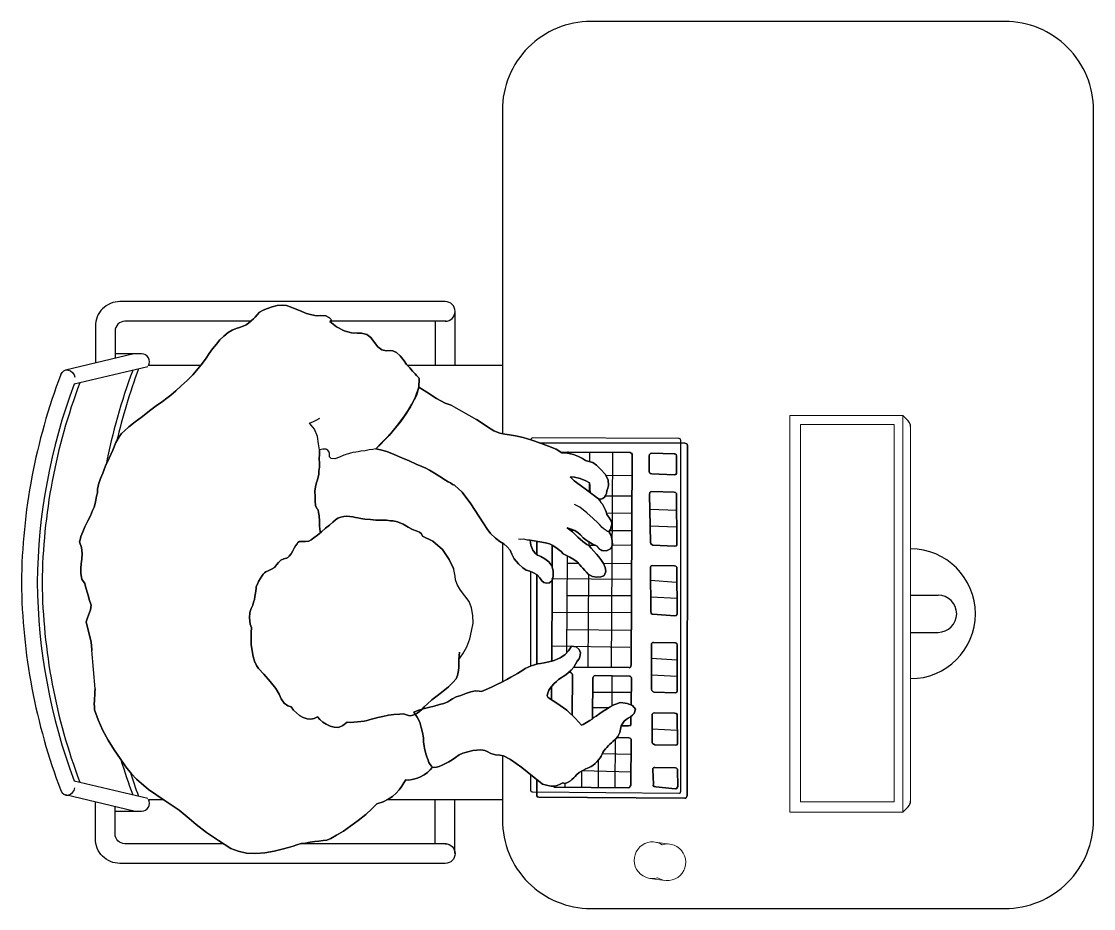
# Model space of a CAD drawing. Header units: centimetres. Extents: x -88 to 42, y 0 to 107.
import ezdxf

# ---------------------------------------------------------------- set-up
doc = ezdxf.new("R2010")
doc.units = ezdxf.units.CM
doc.header["$MEASUREMENT"] = 0
doc.layers.add('Mobiliario', color=254, linetype='Continuous', lineweight=15)

# ---------------------------------------------------------------- blocks, each defined once
blk = doc.blocks.new('monitor')
for p, q in [((-2.25, 14.64), (-2.25, 17.98)), ((2.25, 14.64), (2.25, 17.98)), ((-24.02, 13.7), (-23.38, 14.35)), ((24.02, 13.7), (23.38, 14.35))]:
    blk.add_line(p, q)
for centre, radius, start, end in [((0, 14.64), 7.86, 360, 180), ((0, 17.98), 2.25, 0, 180), ((-22.67, 13.64), 1, 90, 135), ((22.67, 13.64), 1, 45, 90)]:
    blk.add_arc(centre, radius, start, end)
at = {"layer": 'Mobiliario'}
for p, q in [((22.67, 14.64), (-22.67, 14.64)), ((24.02, 13.7), (-24.02, 13.7)), ((-24.02, 13.7), (-24.02, 0)), ((24.02, 13.7), (24.02, 0)), ((22.79, 12.66), (-22.92, 12.66)), ((-22.92, 12.66), (-22.92, 1.32)), ((22.79, 12.66), (22.79, 1.32)), ((22.79, 1.32), (-22.92, 1.32)), ((24.02, 0), (-24.02, 0))]:
    blk.add_line(p, q, dxfattribs=at)
blk = doc.blocks.new('mouse')
at = {"layer": 'Mobiliario'}
for p, q in [((-0.0222, 0.0222), (-0.0222, 0.0405)), ((0.0222, 0.0405), (0.0222, 0.0222))]:
    blk.add_line(p, q, dxfattribs=at)
for centre, start, end in [((0, 0.0405), 335.5382, 204.4618), ((0, 0.0222), 155.5382, 24.4618)]:
    blk.add_arc(centre, 0.0222, start, end, dxfattribs=at)

msp = doc.modelspace()

# ---------------------------------------------------------------- linework, layer by layer
for points in [[(-29.46, 18.04), (-29.46, 10.25, 0.414214), (-18.72, -0.49), (31.42, -0.49, 0.414214), (42.16, 10.25), (42.16, 96.2, 0.414214), (31.42, 106.95), (-18.72, 106.95, 0.414214), (-29.46, 96.2), (-29.46, 57.02)], [(-36.39, 70.63, 1), (-36.39, 73.02), (-75.79, 73.02, 0.414214), (-78.77, 70.03), (-78.77, 65.59)], [(-59.94, 70.63), (-75.19, 70.63, 0.414214), (-76.38, 69.43), (-76.38, 66.15)], [(-66.02, 65.26), (-72.33, 65.26, 0.57735), (-73.16, 66.69), (-76.38, 66.69)], [(-72.43, 65.12), (-81.35, 63.01, 0.086467), (-85.82, 38.99, 0.086467), (-81.35, 14.97), (-72.43, 12.86)], [(-82.95, 64.19, 0.088408), (-87.73, 38.99, 0.088408), (-82.95, 13.8)], [(-74.25, 64.69, 0.039796), (-77.47, 53.24)], [(-73.55, 64.86, 0.030697), (-76.19, 56.09)], [(-80.65, 63.18, 0.087868), (-85.22, 38.99, 0.087868), (-80.65, 14.81)], [(-75.67, 17.51, 0.014862), (-74.25, 13.29)], [(-74.57, 16.07, 0.010422), (-73.55, 13.13)], [(-36.39, 7.36, -1), (-36.39, 4.97), (-75.79, 4.97, -0.414214), (-78.77, 7.95), (-78.77, 12.4)], [(-76.38, 11.3), (-73.16, 11.3, 0.57735), (-72.33, 12.73), (-70.59, 12.73)], [(-63.25, 7.36), (-75.19, 7.36, -0.414214), (-76.38, 8.55), (-76.38, 11.83)]]:
    msp.add_lwpolyline(points, format="xyb")
for points in [[(-44.81, 55.18), (-44.09, 55.91), (-43.18, 56.81), (-42.27, 57.87), (-41.39, 59.07), (-40.6, 60.27), (-39.98, 61.48), (-39.57, 62.65), (-39.52, 63.68), (-39.6, 63.77), (-39.72, 63.9), (-39.88, 64.08), (-40.04, 64.26), (-40.33, 64.58), (-40.69, 64.98), (-41.06, 65.39), (-41.37, 65.84), (-41.86, 66.46), (-42.3, 66.87), (-42.72, 67.06), (-43.06, 67.08), (-43.54, 67.07), (-44.05, 67.18), (-44.54, 67.55), (-44.94, 68.08), (-45.38, 68.66), (-45.87, 69.03), (-46.51, 69.19), (-47.07, 69.18), (-47.75, 69.22), (-48.64, 69.48), (-49.55, 69.96), (-50.38, 70.6), (-50.15, 70.8), (-50.39, 71.07), (-50.85, 71.31), (-51.45, 71.34), (-51.8, 71.28), (-52.18, 71.34), (-52.69, 71.45), (-53.19, 71.57), (-53.74, 71.81), (-54.24, 72.01), (-54.75, 72.21), (-55.16, 72.4), (-55.63, 72.55), (-56.14, 72.58), (-56.74, 72.53), (-57.35, 72.39), (-57.92, 72.2), (-58.44, 71.97), (-58.88, 71.74), (-59.16, 71.41), (-59.39, 71.12), (-59.61, 70.92), (-59.88, 70.68), (-60.2, 70.4), (-60.51, 70.2), (-60.86, 70.05), (-61.3, 69.9), (-61.73, 69.75), (-62.21, 69.56), (-62.7, 69.29), (-63.2, 68.84), (-63.69, 68.4), (-64.1, 67.86), (-64.56, 67.29), (-64.98, 66.75), (-65.35, 66.17), (-65.77, 65.55), (-66.32, 64.9), (-66.96, 64.16), (-67.64, 63.47), (-68.36, 62.82), (-69.03, 62.21), (-69.62, 61.69), (-70.11, 61.33), (-70.65, 60.93), (-71.4, 60.41), (-72.21, 59.77), (-73.06, 59.09), (-73.95, 58.45), (-74.71, 57.85), (-75.25, 57.36), (-75.61, 57.04), (-75.89, 56.62), (-76.27, 55.96), (-76.66, 55.04), (-77.1, 54.07), (-77.53, 53.11), (-77.88, 52.23), (-78.13, 51.6), (-78.28, 51.22), (-78.33, 51.01), (-78.43, 50.67), (-78.5, 50.29), (-78.52, 49.86), (-78.63, 49.44), (-78.7, 48.97), (-78.8, 48.55), (-78.91, 48.13), (-78.91, 48.13), (-79.11, 47.71), (-79.35, 47.08), (-79.69, 46.46), (-80.03, 45.75), (-80.27, 45.12), (-80.52, 44.57), (-80.62, 44.15), (-80.68, 43.94), (-80.68, 43.94), (-80.46, 43.24), (-80.37, 42.51), (-80.41, 41.82), (-80.48, 41.27), (-80.48, 41.27), (-80.55, 40.72), (-80.54, 40.07), (-80.41, 39.38), (-80.05, 38.89), (-80.05, 38.89), (-79.91, 38.37), (-79.69, 37.59), (-79.47, 36.8), (-79.33, 36.37), (-79.33, 36.37), (-79.29, 36.24), (-79.3, 35.98), (-79.36, 35.68), (-79.47, 35.35), (-79.61, 35.05), (-79.71, 34.72), (-79.81, 34.46), (-79.87, 34.25), (-79.87, 34.25), (-79.77, 33.69), (-79.52, 32.78), (-79.27, 31.78), (-79.19, 30.88), (-79.19, 30.88), (-79.2, 30.71), (-79.19, 30.88), (-79.19, 30.88), (-79.27, 31.78), (-79.52, 32.78), (-79.77, 33.69), (-79.87, 34.25), (-79.87, 34.25), (-79.81, 34.46), (-79.71, 34.72), (-79.61, 35.05), (-79.47, 35.35), (-79.36, 35.68), (-79.3, 35.98), (-79.29, 36.24), (-79.33, 36.37), (-79.33, 36.37), (-79.47, 36.8), (-79.69, 37.59), (-79.91, 38.37), (-80.05, 38.89), (-80.05, 38.89), (-80.41, 39.38), (-80.54, 40.07), (-80.55, 40.72), (-80.48, 41.27), (-80.48, 41.27), (-80.41, 41.82), (-80.37, 42.51), (-80.46, 43.24), (-80.68, 43.94), (-80.68, 43.94), (-80.62, 44.15), (-80.52, 44.57), (-80.27, 45.12), (-80.03, 45.75), (-79.69, 46.46), (-79.35, 47.08), (-79.11, 47.71), (-78.91, 48.13), (-78.91, 48.13), (-78.8, 48.55), (-78.7, 48.97), (-78.63, 49.44), (-78.52, 49.86), (-78.5, 50.29), (-78.43, 50.67), (-78.33, 51.01), (-78.28, 51.22), (-78.28, 51.22), (-78.13, 51.6), (-77.88, 52.23), (-77.53, 53.11), (-77.1, 54.07), (-76.66, 55.04), (-76.27, 55.96), (-75.89, 56.62), (-75.61, 57.04), (-75.61, 57.04), (-75.25, 57.36), (-74.71, 57.85), (-73.95, 58.45), (-73.06, 59.09), (-72.21, 59.77), (-71.4, 60.41), (-70.65, 60.93), (-70.11, 61.33), (-70.11, 61.33), (-69.62, 61.69), (-69.03, 62.21), (-68.36, 62.82), (-67.64, 63.47), (-66.96, 64.16), (-66.32, 64.9), (-65.77, 65.55), (-65.35, 66.17), (-65.35, 66.17), (-64.98, 66.75), (-64.56, 67.29), (-64.1, 67.86), (-63.69, 68.4), (-63.2, 68.84), (-62.7, 69.29), (-62.21, 69.56), (-61.73, 69.75), (-61.73, 69.75), (-61.3, 69.9), (-60.86, 70.05), (-60.51, 70.2), (-60.2, 70.4), (-59.88, 70.68), (-59.61, 70.92), (-59.39, 71.12), (-59.16, 71.41), (-59.16, 71.41), (-58.88, 71.74), (-58.44, 71.97), (-57.92, 72.2), (-57.35, 72.39), (-56.74, 72.53), (-56.14, 72.58), (-55.63, 72.55), (-55.16, 72.4), (-55.16, 72.4), (-54.75, 72.21), (-54.24, 72.01), (-53.74, 71.81), (-53.19, 71.57), (-52.69, 71.45), (-52.18, 71.34), (-51.8, 71.28), (-51.45, 71.34), (-51.45, 71.34), (-50.85, 71.31), (-50.39, 71.07), (-50.15, 70.8), (-50.38, 70.6), (-50.38, 70.6), (-49.55, 69.96), (-48.64, 69.48), (-47.75, 69.22), (-47.07, 69.18), (-47.07, 69.18), (-46.51, 69.19), (-45.87, 69.03), (-45.38, 68.66), (-44.94, 68.08), (-44.94, 68.08), (-44.54, 67.55), (-44.05, 67.18), (-43.54, 67.07), (-43.06, 67.08), (-43.06, 67.08), (-42.72, 67.06), (-42.3, 66.87), (-41.86, 66.46), (-41.37, 65.84), (-41.37, 65.84), (-41.06, 65.39), (-40.69, 64.98), (-40.33, 64.58), (-40.04, 64.26), (-40.04, 64.26), (-39.88, 64.08), (-39.72, 63.9), (-39.6, 63.77), (-39.52, 63.68), (-39.52, 63.68), (-39.57, 62.65), (-39.98, 61.48), (-40.6, 60.27), (-41.39, 59.07), (-42.27, 57.87), (-43.18, 56.81), (-44.09, 55.91), (-44.81, 55.18), (-44.81, 55.18), (-45.16, 55.11), (-45.59, 55.05), (-46.07, 54.95), (-46.59, 54.89), (-46.59, 54.89), (-46.93, 54.82), (-47.23, 54.79), (-47.58, 54.73), (-47.84, 54.65), (-48.1, 54.58), (-48.32, 54.55), (-48.49, 54.47), (-48.67, 54.4), (-48.67, 54.4), (-49.2, 54.17), (-49.76, 53.99), (-50.19, 54.01), (-50.39, 54.23), (-50.39, 54.23), (-50.41, 54.62), (-50.49, 54.88), (-50.65, 55.06), (-50.81, 55.16), (-50.81, 55.16), (-50.99, 55.16), (-51.2, 55.13), (-51.42, 55.1), (-51.63, 55.07), (-51.62, 54.51), (-51.65, 54), (-51.63, 53.44), (-51.62, 52.97), (-51.68, 52.5), (-51.71, 52.08), (-51.77, 51.78), (-51.87, 51.44), (-51.97, 51.1), (-52.09, 50.6), (-52.16, 50.04), (-52.15, 49.4), (-52.14, 48.84), (-52.08, 48.32), (-51.93, 47.97), (-51.76, 47.79), (-51.74, 47.49), (-51.67, 47.06), (-51.62, 46.46), (-51.61, 45.81), (-51.52, 45.17), (-51.51, 45.02), (-51.52, 45.17), (-51.61, 45.81), (-51.62, 46.46), (-51.67, 47.06), (-51.74, 47.49), (-51.76, 47.79), (-51.76, 47.79), (-51.93, 47.97), (-52.08, 48.32), (-52.14, 48.84), (-52.15, 49.4), (-52.16, 50.04), (-52.09, 50.6), (-51.97, 51.1), (-51.87, 51.44), (-51.87, 51.44), (-51.77, 51.78), (-51.71, 52.08), (-51.68, 52.5), (-51.62, 52.97), (-51.63, 53.44), (-51.65, 54), (-51.62, 54.51), (-51.63, 55.07), (-51.63, 55.07)], [(-35.2, 71.82), (-35.2, 65.26)], [(-36.27, 70.63), (-50.35, 70.63)], [(-37.59, 70.63), (-37.59, 65.26)], [(-74.11, 66.69), (-82.39, 64.73)], [(-29.46, 65.26), (-40.93, 65.26)], [(-35.66, 60.47), (-35.66, 60.47), (-32.59, 58.73)], [(-38.73, 52.84), (-38.73, 52.84), (-39.23, 53.04), (-39.9, 53.33), (-40.74, 53.72), (-41.66, 54.11), (-42.58, 54.5), (-43.46, 54.85), (-44.22, 55.06), (-44.81, 55.18), (-45.16, 55.11), (-45.59, 55.05), (-46.07, 54.95), (-46.59, 54.89), (-46.93, 54.82), (-47.23, 54.79), (-47.58, 54.73), (-47.84, 54.65), (-48.1, 54.58), (-48.32, 54.55), (-48.49, 54.47), (-48.67, 54.4), (-49.2, 54.17), (-49.76, 53.99), (-50.19, 54.01), (-50.39, 54.23), (-50.41, 54.62), (-50.49, 54.88), (-50.65, 55.06), (-50.81, 55.16), (-50.99, 55.16), (-51.2, 55.13), (-51.42, 55.1), (-51.63, 55.07), (-51.72, 55.8), (-51.85, 56.67), (-52.23, 57.55), (-52.83, 58.31), (-52.35, 58.49), (-51.95, 58.69), (-51.56, 58.88)], [(-26.07, 15.76), (-26.07, 13.86), (-26.07, 13.86), (-26.03, 13.73), (-25.99, 13.68), (-25.86, 13.63), (-25.78, 13.63), (-8.09, 13.5), (-8, 13.49), (-7.87, 13.53), (-7.87, 13.61), (-7.82, 13.74), (-7.82, 56.2), (-7.86, 56.33), (-7.9, 56.38), (-8.03, 56.43), (-8.11, 56.43), (-25.76, 56.52), (-25.89, 56.48), (-25.98, 56.4), (-26.03, 56.36), (-26.06, 56.27)], [(-21.52, 54.88), (-21.52, 54.65)], [(-18.92, 54.7), (-18.92, 53.65)], [(-16.13, 54.76), (-16.28, 28.67)], [(-11.67, 52.42), (-11.67, 52.42)], [(-29.77, 43.96), (-29.77, 43.96), (-30.31, 44.38), (-30.88, 44.92), (-31.36, 45.55), (-31.71, 46.12), (-31.71, 46.12), (-32.31, 47.05), (-33.3, 48.52), (-34.34, 49.95), (-35.24, 50.77), (-35.24, 50.77), (-35.49, 50.87), (-35.74, 51.05), (-36.03, 51.2), (-36.36, 51.38)], [(-18.94, 51.08), (-18.95, 49.97)], [(-17.8, 49.11), (-17.8, 49.11), (-17.54, 49.1), (-17.28, 49.17), (-17.1, 49.33), (-16.96, 49.54), (-16.86, 49.79), (-16.81, 50.08), (-16.7, 50.42), (-16.6, 50.76)], [(-13.75, 51.93), (-16.91, 51.95)], [(-13.8, 49.45), (-17.01, 49.46)], [(-79.2, 30.71), (-79.19, 30.88), (-79.27, 31.78), (-79.52, 32.78), (-79.77, 33.69), (-79.87, 34.25), (-79.81, 34.46), (-79.71, 34.72), (-79.61, 35.05), (-79.47, 35.35), (-79.36, 35.68), (-79.3, 35.98), (-79.29, 36.24), (-79.33, 36.37), (-79.47, 36.8), (-79.69, 37.59), (-79.91, 38.37), (-80.05, 38.89), (-80.41, 39.38), (-80.54, 40.07), (-80.55, 40.72), (-80.48, 41.27), (-80.41, 41.82), (-80.37, 42.51), (-80.46, 43.24), (-80.68, 43.94), (-80.62, 44.15), (-80.52, 44.57), (-80.27, 45.12), (-80.03, 45.75), (-79.69, 46.46), (-79.35, 47.08), (-79.11, 47.71), (-78.91, 48.13)], [(-18.06, 43.42), (-18.06, 43.42), (-17.78, 43.11), (-17.4, 42.87), (-16.89, 42.85), (-16.37, 43.08), (-16.37, 43.08), (-16.13, 43.53), (-16.14, 44.09), (-16.28, 44.7), (-16.55, 45.19), (-16.55, 45.19), (-16.64, 45.19), (-16.72, 45.19), (-16.85, 45.24), (-16.89, 45.29), (-17.14, 45.47), (-17.38, 45.66), (-17.67, 45.97), (-17.91, 46.24), (-17.91, 46.24), (-18.44, 46.74), (-19.22, 47.43), (-20.08, 48.12), (-20.71, 48.45)], [(-16.55, 45.19), (-16.55, 45.19), (-16.37, 45.43), (-16.26, 45.77), (-16.21, 46.07), (-16.23, 46.37), (-16.23, 46.37), (-16.35, 46.59), (-16.55, 46.9), (-16.79, 47.25), (-16.9, 47.56), (-16.9, 47.56), (-16.97, 47.74), (-17.05, 47.91), (-17.13, 48.09), (-17.2, 48.26)], [(-34.64, 30.55), (-34.71, 30.17), (-34.74, 29.66), (-34.74, 29.66), (-34.72, 29.19), (-34.74, 28.76), (-34.76, 28.33), (-34.88, 27.74), (-35.07, 27.32), (-35.48, 26.87), (-35.98, 26.34), (-36.65, 25.82), (-37.37, 25.26), (-38, 24.78), (-38.54, 24.29), (-38.94, 23.93), (-39.22, 23.6), (-39.49, 23.36), (-39.8, 23.16), (-40.06, 23), (-40.32, 22.93), (-40.58, 22.86), (-40.84, 22.87), (-41.09, 22.97), (-41.43, 23.07), (-41.9, 23.06), (-42.59, 23.01), (-43.24, 22.91), (-43.93, 22.78), (-44.54, 22.64), (-45.01, 22.54), (-45.32, 22.43), (-45.58, 22.35), (-45.84, 22.28), (-46.19, 22.21), (-46.62, 22.15), (-47.01, 22.13), (-47.44, 22.07), (-47.83, 22.05), (-48.25, 22.07), (-48.79, 21.67), (-49.31, 21.44), (-49.83, 21.47), (-50.34, 21.58), (-50.79, 21.82), (-51.21, 22.1), (-51.58, 22.42), (-51.86, 22.73), (-52.26, 22.54), (-52.65, 22.43), (-53.11, 22.5), (-53.58, 22.65), (-54.04, 22.89), (-54.4, 23.21), (-54.77, 23.53), (-55.05, 23.93), (-55.47, 24.04), (-55.88, 24.4), (-56.24, 24.89), (-56.51, 25.47), (-56.9, 26.17), (-57.59, 27.02), (-58.35, 27.88), (-59, 28.6), (-59.24, 28.95), (-59.47, 29.48), (-59.65, 30.05), (-59.79, 30.74), (-59.88, 31.47), (-59.88, 32.2), (-59.88, 32.93), (-59.85, 33.53), (-60, 33.96), (-60.09, 34.7), (-60.05, 35.38), (-59.9, 35.84), (-59.81, 36.01), (-59.71, 36.26), (-59.6, 36.6), (-59.5, 36.94), (-59.44, 37.32), (-59.37, 37.7), (-59.31, 38), (-59.3, 38.25), (-59.29, 38.51), (-59.14, 38.8), (-59, 39.1), (-58.81, 39.43), (-58.62, 39.76), (-58.44, 40.01), (-58.26, 40.17), (-58.12, 40.29), (-57.77, 40.44), (-57.42, 40.6), (-57.06, 40.83), (-56.83, 41.12), (-56.6, 41.41), (-56.29, 41.69), (-55.94, 41.85), (-55.63, 41.96), (-55.46, 42.03), (-55.28, 42.2), (-55.05, 42.48), (-54.86, 42.82), (-54.67, 43.15), (-54.52, 43.44), (-54.34, 43.69), (-54.25, 43.86), (-54.02, 43.97), (-53.68, 43.95), (-53.3, 43.98), (-52.91, 44), (-52.64, 44.16), (-52.29, 44.39), (-51.84, 44.71), (-51.39, 45.12), (-50.9, 45.56), (-50.41, 45.92), (-50, 46.29), (-49.69, 46.57), (-49.38, 46.77), (-49.03, 46.92), (-48.68, 46.99), (-48.29, 47.01), (-47.95, 46.99), (-47.57, 46.93), (-47.27, 46.87), (-46.97, 46.81), (-46.59, 46.75), (-46.12, 46.68), (-45.44, 46.64), (-44.8, 46.56), (-44.12, 46.53), (-43.48, 46.54), (-43.01, 46.47), (-42.67, 46.45), (-42.16, 46.34), (-41.49, 46.05), (-40.86, 45.71), (-40.36, 45.43), (-39.9, 45.27), (-39.48, 45.08), (-39.24, 44.9), (-39.12, 44.59), (-37.87, 44.01), (-36.72, 43.01), (-35.89, 41.8), (-35.39, 40.71), (-35.39, 40.71), (-35.89, 41.8), (-36.72, 43.01), (-37.87, 44.01), (-39.12, 44.59), (-39.12, 44.59), (-39.12, 44.59), (-39.24, 44.9), (-39.48, 45.08), (-39.9, 45.27), (-40.36, 45.43), (-40.86, 45.71), (-41.49, 46.05), (-42.16, 46.34), (-42.67, 46.45), (-43.01, 46.47), (-43.48, 46.54), (-44.12, 46.53), (-44.8, 46.56), (-45.44, 46.64), (-46.12, 46.68), (-46.59, 46.75), (-46.97, 46.81), (-47.27, 46.87), (-47.57, 46.93), (-47.95, 46.99), (-48.29, 47.01), (-48.68, 46.99), (-49.03, 46.92), (-49.38, 46.77), (-49.69, 46.57), (-50, 46.29), (-50.41, 45.92), (-50.9, 45.56), (-51.39, 45.12), (-51.84, 44.71), (-52.29, 44.39), (-52.64, 44.16), (-52.91, 44), (-53.3, 43.98), (-53.68, 43.95), (-54.02, 43.97), (-54.25, 43.86), (-54.34, 43.69), (-54.52, 43.44), (-54.67, 43.15), (-54.86, 42.82), (-55.05, 42.48), (-55.28, 42.2), (-55.46, 42.03), (-55.63, 41.96), (-55.94, 41.85), (-56.29, 41.69), (-56.6, 41.41), (-56.83, 41.12), (-57.06, 40.83), (-57.42, 40.6), (-57.77, 40.44), (-58.12, 40.29), (-58.26, 40.17), (-58.44, 40.01), (-58.62, 39.76), (-58.81, 39.43), (-59, 39.1), (-59.14, 38.8), (-59.29, 38.51), (-59.3, 38.25), (-59.31, 38), (-59.37, 37.7), (-59.44, 37.32), (-59.5, 36.94), (-59.6, 36.6), (-59.71, 36.26), (-59.81, 36.01), (-59.9, 35.84), (-60.05, 35.38), (-60.09, 34.7), (-60, 33.96), (-59.85, 33.53), (-59.88, 32.93), (-59.88, 32.2), (-59.88, 31.47), (-59.79, 30.74), (-59.65, 30.05), (-59.47, 29.48), (-59.24, 28.95), (-59, 28.6), (-58.35, 27.88), (-57.59, 27.02), (-56.9, 26.17), (-56.51, 25.47), (-56.24, 24.89), (-55.88, 24.4), (-55.47, 24.04), (-55.05, 23.93), (-54.77, 23.53), (-54.4, 23.21), (-54.04, 22.89), (-53.58, 22.65), (-53.11, 22.5), (-52.65, 22.43), (-52.26, 22.54), (-51.86, 22.73), (-51.58, 22.42), (-51.21, 22.1), (-50.79, 21.82), (-50.34, 21.58), (-49.83, 21.47), (-49.31, 21.44), (-48.79, 21.67), (-48.25, 22.07), (-47.83, 22.05), (-47.44, 22.07), (-47.01, 22.13), (-46.62, 22.15), (-46.19, 22.21), (-45.84, 22.28), (-45.58, 22.35), (-45.32, 22.43), (-45.01, 22.54), (-44.54, 22.64), (-43.93, 22.78), (-43.24, 22.91), (-42.59, 23.01), (-41.9, 23.06), (-41.43, 23.07), (-41.09, 22.97), (-40.84, 22.87), (-40.58, 22.86), (-40.32, 22.93), (-40.06, 23), (-39.8, 23.16), (-39.49, 23.36), (-39.22, 23.6), (-38.94, 23.93), (-38.54, 24.29), (-38, 24.78), (-37.37, 25.26), (-36.65, 25.82), (-35.98, 26.34), (-35.48, 26.87), (-35.07, 27.32), (-34.88, 27.74), (-34.76, 28.33), (-34.74, 28.76), (-34.72, 29.19), (-34.74, 29.66), (-34.71, 30.17), (-34.64, 30.55), (-34.71, 30.17), (-34.64, 30.55), (-34.71, 30.17), (-34.74, 29.66), (-34.74, 29.66), (-34.23, 30.36), (-33.75, 31.19), (-33.4, 32.16), (-33.18, 33.09), (-33, 34.07), (-33.04, 35.01), (-33.2, 35.92), (-33.5, 36.71), (-33.5, 36.71), (-33.5, 36.71), (-34.02, 37.38), (-34.54, 38.05), (-34.94, 38.75), (-35.12, 39.32), (-35.18, 39.75), (-35.24, 40.18), (-35.35, 40.58), (-35.39, 40.71)], [(-46.97, 46.81), (-46.97, 46.81)], [(-13.78, 47.35), (-16.83, 47.38)], [(-8.32, 47.7), (-11.61, 47.84)], [(-49.69, 46.57), (-49.69, 46.57)], [(-42.67, 46.45), (-42.67, 46.45)], [(-17.91, 46.24), (-17.91, 46.24)], [(-8.38, 45.69), (-11.59, 45.82)], [(-40.36, 45.43), (-40.36, 45.43)], [(-26.08, 44.11), (-26.08, 44.11), (-26.42, 44.13), (-26.84, 44.24), (-27.23, 44.21), (-27.49, 44.23)], [(-20.71, 45.28), (-21.17, 45.28)], [(-13.76, 45.25), (-16.5, 45.26)], [(-54.25, 43.86), (-54.25, 43.86)], [(-52.91, 44), (-52.91, 44)], [(-29.46, 43.79), (-29.46, 26.97)], [(-26.07, 44.11), (-26.07, 44.03)], [(-18.16, 43.47), (-19, 43.46)], [(-18.99, 43.92), (-18.99, 43.45)], [(-13.9, 43.5), (-16.15, 43.48)], [(-11.53, 43.85), (-11.53, 43.85)], [(-55.63, 41.96), (-55.63, 41.96)], [(-21.61, 42.21), (-21.7, 30.43)], [(-19.91, 40.95), (-19.91, 40.95), (-19.7, 40.73), (-19.46, 40.46), (-19.26, 40.23), (-19.06, 40.01), (-19.06, 40.01), (-18.56, 39.72), (-18.01, 39.65), (-17.53, 39.67), (-17.18, 39.82), (-17.18, 39.82), (-17, 40.07), (-16.94, 40.36), (-17, 40.8), (-17.19, 41.28), (-17.19, 41.28), (-17.35, 41.54), (-17.55, 41.77), (-17.79, 42.12), (-18.07, 42.44)], [(-58.12, 40.29), (-58.12, 40.29)], [(-56.83, 41.12), (-56.83, 41.12)], [(-26.07, 40.34), (-26.07, 28.86)], [(-20.21, 41.29), (-21.6, 41.3)], [(-13.85, 41.27), (-17.19, 41.28)], [(-35.12, 39.32), (-35.12, 39.32)], [(-13.82, 39.34), (-23.5, 39.43)], [(-19.02, 39.98), (-19.1, 28.82)], [(-8.4, 39.01), (-11.52, 39.22)], [(-59.3, 38.25), (-59.3, 38.25)], [(-34.88, 27.74), (-34.88, 27.74), (-34.76, 28.33), (-34.74, 28.76), (-34.72, 29.19), (-34.74, 29.66), (-34.74, 29.66), (-34.71, 30.17), (-34.74, 29.66), (-34.23, 30.36), (-33.75, 31.19), (-33.4, 32.16), (-33.18, 33.09), (-33, 34.07), (-33.04, 35.01), (-33.2, 35.92), (-33.5, 36.71)], [(-13.76, 37.37), (-21.6, 37.4)], [(-8.29, 37.07), (-11.49, 37.2)], [(-59.9, 35.84), (-59.9, 35.84)], [(-13.87, 35.32), (-23.5, 35.36)], [(-11.46, 35.44), (-11.46, 35.44)], [(-59.85, 33.53), (-59.85, 33.53)], [(-13.89, 33.17), (-21.69, 33.25)], [(-25.16, 29.15), (-25.16, 29.15), (-24.86, 29.18), (-24.39, 29.28), (-23.82, 29.38), (-23.17, 29.56), (-22.47, 29.86), (-21.89, 30.22), (-21.44, 30.71), (-21.07, 31.29), (-21.07, 31.29), (-20.51, 31.21), (-20.14, 30.89), (-20, 30.46), (-20.06, 29.99), (-20.06, 29.99), (-20.16, 29.74), (-20.39, 29.45), (-20.58, 29.12), (-20.82, 28.74), (-21.13, 28.38), (-21.45, 28.09), (-21.77, 27.81), (-22.08, 27.61), (-22.08, 27.61), (-22.34, 27.46), (-22.65, 27.26), (-22.92, 27.01), (-23.24, 26.73)], [(-14, 31.12), (-23.51, 31.29)], [(-31.3, 18.51), (-31.6, 18.65), (-32.06, 18.72), (-32.54, 18.7), (-33.05, 18.64), (-33.66, 18.5), (-34.23, 18.32), (-34.71, 18.13), (-35.15, 17.81), (-35.55, 17.53), (-35.95, 17.26), (-36.35, 17.06), (-36.75, 16.87), (-37.1, 16.72), (-37.44, 16.65), (-37.7, 16.58), (-37.92, 16.63), (-37.92, 16.63), (-37.92, 16.63), (-38.19, 16.3), (-38.55, 15.98), (-38.95, 15.7), (-39.44, 15.43), (-39.92, 15.24), (-40.4, 15.14), (-40.83, 15.07), (-41.17, 15.09), (-41.4, 14.72), (-41.64, 14.34), (-41.96, 13.89), (-42.33, 13.48), (-42.78, 13.08), (-43.31, 12.76), (-43.92, 12.45), (-44.67, 12.19), (-45.26, 11.58), (-46.02, 10.89), (-46.92, 10.17), (-47.81, 9.53), (-48.7, 8.89), (-49.54, 8.38), (-50.25, 7.99), (-50.73, 7.8), (-51.16, 7.74), (-51.68, 7.68), (-52.19, 7.62), (-52.76, 7.53), (-53.32, 7.43), (-53.84, 7.37), (-54.36, 7.23), (-54.79, 7.08), (-55.36, 6.89), (-56.14, 6.68), (-57.1, 6.47), (-58.22, 6.27), (-59.34, 6.16), (-60.45, 6.22), (-61.47, 6.45), (-62.35, 6.79), (-63.84, 7.73), (-65.29, 8.71), (-66.57, 9.68), (-67.39, 10.41), (-68.62, 11.41), (-70.44, 12.63), (-72.34, 13.93), (-73.77, 15.16), (-74.38, 15.84), (-75.06, 16.69), (-75.78, 17.67), (-76.5, 18.73), (-77.21, 19.89), (-77.87, 21.08), (-78.45, 22.35), (-78.89, 23.57), (-78.88, 23.92), (-78.9, 24.3), (-78.88, 24.65), (-78.86, 24.99), (-78.84, 25.33), (-78.82, 25.76), (-78.8, 26.1), (-79.2, 30.79)], [(-59, 28.6), (-59, 28.6)], [(-8.3, 29.58), (-11.42, 29.79)], [(-16.2, 27.68), (-16.21, 24.02)], [(-8.32, 27.61), (-11.4, 27.77)], [(-78.8, 26.1), (-78.8, 26.1), (-78.82, 25.76), (-78.84, 25.33), (-78.86, 24.99), (-78.88, 24.65), (-78.9, 24.3), (-78.88, 23.92), (-78.89, 23.57), (-78.89, 23.57), (-78.45, 22.35), (-77.87, 21.08), (-77.21, 19.89), (-76.5, 18.73), (-75.78, 17.67), (-75.06, 16.69), (-74.38, 15.84), (-73.77, 15.16), (-73.77, 15.16), (-72.34, 13.93), (-70.44, 12.63), (-68.62, 11.41), (-67.39, 10.41), (-67.39, 10.41), (-66.57, 9.68), (-65.29, 8.71), (-63.84, 7.73), (-62.35, 6.79), (-62.35, 6.79), (-61.47, 6.45), (-60.45, 6.22), (-59.34, 6.16), (-58.22, 6.27), (-57.1, 6.47), (-56.14, 6.68), (-55.36, 6.89), (-54.79, 7.08), (-54.79, 7.08), (-54.36, 7.23), (-53.84, 7.37), (-53.32, 7.43), (-52.76, 7.53), (-52.19, 7.62), (-51.68, 7.68), (-51.16, 7.74), (-50.73, 7.8), (-50.73, 7.8), (-50.25, 7.99), (-49.54, 8.38), (-48.7, 8.89), (-47.81, 9.53), (-46.92, 10.17), (-46.02, 10.89), (-45.26, 11.58), (-44.67, 12.19), (-44.67, 12.19), (-43.92, 12.45), (-43.31, 12.76), (-42.78, 13.08), (-42.33, 13.48), (-41.96, 13.89), (-41.64, 14.34), (-41.4, 14.72), (-41.17, 15.09), (-41.17, 15.09), (-40.83, 15.07), (-40.4, 15.14), (-39.92, 15.24), (-39.44, 15.43), (-38.95, 15.7), (-38.55, 15.98), (-38.19, 16.3), (-37.92, 16.63), (-37.92, 16.63), (-38.04, 16.77), (-38.2, 16.95), (-38.36, 17.21), (-38.43, 17.47), (-38.43, 17.47), (-38.36, 17.21), (-38.2, 16.95), (-38.04, 16.77), (-37.92, 16.63)], [(-11.4, 26.06), (-11.4, 26.06)], [(-56.51, 25.47), (-56.51, 25.47)], [(-13.82, 25.67), (-18.45, 25.66)], [(-55.05, 23.93), (-55.05, 23.93)], [(-38.94, 23.93), (-38.94, 23.93)], [(-24.9, 14.82), (-24.9, 14.82), (-24.61, 14.59), (-24.28, 14.49), (-23.94, 14.39), (-23.56, 14.32), (-23.17, 14.34), (-22.82, 14.41), (-22.47, 14.56), (-22.12, 14.72), (-22.12, 14.72), (-21.91, 14.66), (-21.65, 14.73), (-21.47, 14.81), (-21.21, 14.97), (-21.03, 15.13), (-20.8, 15.33), (-20.62, 15.49), (-20.48, 15.7), (-20.48, 15.7), (-20.17, 15.98), (-19.73, 16.22), (-19.33, 16.41), (-18.94, 16.6), (-18.94, 16.6), (-18.71, 16.72), (-18.49, 16.84), (-18.22, 17.08), (-18, 17.28), (-17.81, 17.53), (-17.63, 17.78), (-17.49, 17.98), (-17.35, 18.19), (-17.35, 18.19), (-17.3, 18.4), (-17.16, 18.61), (-16.97, 18.86), (-16.79, 19.02), (-16.61, 19.26), (-16.43, 19.43), (-16.25, 19.59), (-16.07, 19.75), (-16.07, 19.75), (-15.75, 20.03), (-15.48, 20.36), (-15.24, 20.82), (-15.13, 21.24), (-15.13, 21.24), (-15.07, 21.63), (-14.88, 21.96), (-14.69, 22.21), (-14.47, 22.41), (-14.2, 22.56), (-13.94, 22.72), (-13.71, 22.92), (-13.49, 23.13), (-13.49, 23.13), (-13.33, 23.67), (-13.69, 24.08), (-14.32, 24.33), (-15.09, 24.45), (-15.09, 24.45), (-15.3, 24.42), (-15.61, 24.31), (-15.96, 24.16), (-16.4, 23.92), (-16.76, 23.69), (-17.24, 23.41), (-17.64, 23.13), (-18.09, 22.81)], [(-16.58, 23.81), (-18.42, 23.82)], [(-51.86, 22.73), (-51.86, 22.73)], [(-45.32, 22.43), (-45.32, 22.43)], [(-41.09, 22.97), (-41.09, 22.97)], [(-48.25, 22.07), (-48.25, 22.07)], [(-8.33, 21.09), (-11.32, 21.25)], [(-15.79, 20), (-15.85, 14.17)], [(-11.32, 19.63), (-11.32, 19.63)], [(-13.92, 18.18), (-17.33, 18.25)], [(-35.15, 17.81), (-35.15, 17.81)], [(-17.85, 17.48), (-17.87, 14.15)], [(-19.87, 16.14), (-19.88, 14.21)], [(-13.87, 16.03), (-19.83, 16.17)], [(-21.89, 14.67), (-21.89, 14.28)], [(-11.16, 14.56), (-11.16, 14.56)], [(-74.11, 11.3), (-82.39, 13.26)], [(-43.37, 12.73), (-29.46, 12.73)], [(-37.59, 7.36), (-37.59, 12.73)], [(-35.2, 6.16), (-35.2, 12.73)], [(-49.95, 8.11), (-50.05, 8.1), (-50.06, 8.1)], [(-36.27, 7.36), (-53.88, 7.36)]]:
    msp.add_lwpolyline(points)
for points in [[(-35.66, 60.47), (-35.66, 60.47), (-36.38, 60.73), (-37.46, 61.3), (-38.62, 62.05), (-39.57, 62.65), (-39.57, 62.65), (-39.88, 61.64), (-40.41, 60.6), (-41.07, 59.52), (-41.81, 58.45), (-42.64, 57.46), (-43.45, 56.56), (-44.14, 55.78), (-44.81, 55.18), (-44.81, 55.18), (-44.22, 55.06), (-43.46, 54.85), (-42.58, 54.5), (-41.66, 54.11), (-40.74, 53.72), (-39.9, 53.33), (-39.23, 53.04), (-38.73, 52.84), (-38.73, 52.84), (-38.27, 52.6), (-37.69, 52.23), (-37.02, 51.85), (-36.36, 51.38), (-36.36, 51.38), (-36.03, 51.2), (-35.74, 51.05), (-35.49, 50.87), (-35.24, 50.77), (-35.24, 50.77), (-34.34, 49.95), (-33.3, 48.52), (-32.31, 47.05), (-31.71, 46.12), (-31.71, 46.12), (-31.36, 45.55), (-30.88, 44.92), (-30.31, 44.38), (-29.77, 43.96), (-29.77, 43.96), (-29.27, 43.68), (-28.86, 43.31), (-28.5, 42.91), (-28.31, 42.43), (-28.31, 42.43), (-28.04, 41.86), (-27.52, 41.27), (-26.99, 40.77), (-26.57, 40.49), (-26.57, 40.49), (-26.15, 40.38), (-25.69, 40.15), (-25.23, 39.91), (-24.91, 39.55), (-24.91, 39.55), (-24.67, 39.19), (-24.42, 39.01), (-24.09, 38.9), (-23.74, 38.97), (-23.74, 38.97), (-23.43, 39.25), (-23.31, 39.76), (-23.32, 40.41), (-23.46, 41.01), (-23.46, 41.01), (-23.82, 41.5), (-24.31, 41.87), (-24.81, 42.16), (-25.19, 42.3), (-25.19, 42.3), (-25.48, 42.53), (-25.76, 42.93), (-26.03, 43.51), (-26.08, 44.11), (-26.08, 44.11), (-25.61, 44.04), (-24.93, 43.92), (-24.25, 43.8), (-23.75, 43.68), (-23.75, 43.68), (-23.33, 43.49), (-22.83, 43.12), (-22.34, 42.75), (-22.1, 42.48), (-22.1, 42.48), (-21.76, 42.29), (-21.3, 42.05), (-20.81, 41.77), (-20.39, 41.49), (-20.39, 41.49), (-20.31, 41.4), (-20.19, 41.27), (-20.07, 41.13), (-19.91, 40.95), (-19.91, 40.95), (-19.7, 40.73), (-19.46, 40.46), (-19.26, 40.23), (-19.06, 40.01), (-19.06, 40.01), (-18.56, 39.72), (-18.01, 39.65), (-17.53, 39.67), (-17.18, 39.82), (-17.18, 39.82), (-17, 40.07), (-16.94, 40.36), (-17, 40.8), (-17.19, 41.28), (-17.19, 41.28), (-17.35, 41.54), (-17.55, 41.77), (-17.79, 42.12), (-18.07, 42.44), (-18.07, 42.44), (-18.39, 42.8), (-18.72, 43.16), (-18.96, 43.43), (-19.21, 43.61), (-19.21, 43.61), (-19.7, 43.98), (-20.32, 44.49), (-20.97, 45.12), (-21.59, 45.63), (-21.59, 45.63), (-21.12, 45.47), (-20.7, 45.28), (-20.29, 45), (-20, 44.77), (-20, 44.77), (-19.68, 44.41), (-19.18, 44.04), (-18.6, 43.67), (-18.06, 43.42), (-18.06, 43.42), (-17.61, 43.01), (-17.19, 42.82), (-16.76, 42.88), (-16.37, 43.08), (-16.37, 43.08), (-16.13, 43.53), (-16.14, 44.09), (-16.28, 44.7), (-16.55, 45.19), (-16.55, 45.19), (-16.37, 45.43), (-16.26, 45.77), (-16.21, 46.07), (-16.23, 46.37), (-16.23, 46.37), (-16.35, 46.59), (-16.55, 46.9), (-16.79, 47.25), (-16.9, 47.56), (-16.9, 47.56), (-16.97, 47.74), (-17.05, 47.91), (-17.13, 48.09), (-17.2, 48.26), (-17.2, 48.26), (-17.32, 48.48), (-17.48, 48.66), (-17.64, 48.93), (-17.8, 49.11), (-17.8, 49.11), (-18.09, 49.34), (-18.34, 49.52), (-18.58, 49.71), (-18.79, 49.85), (-18.79, 49.85), (-19.28, 50.22), (-20.03, 50.77), (-20.77, 51.32), (-21.26, 51.78), (-21.26, 51.78), (-20.74, 51.75), (-20.02, 51.58), (-19.35, 51.29), (-18.9, 51.05), (-18.9, 51.05), (-18.87, 50.75), (-18.88, 50.49), (-18.86, 50.19), (-18.79, 49.85), (-18.79, 49.85), (-18.58, 49.71), (-18.34, 49.52), (-18.09, 49.34), (-17.8, 49.11), (-17.8, 49.11), (-17.54, 49.1), (-17.28, 49.17), (-17.1, 49.33), (-16.96, 49.54), (-16.86, 49.79), (-16.81, 50.08), (-16.7, 50.42), (-16.6, 50.76), (-16.6, 50.76), (-16.65, 51.45), (-17, 52.11), (-17.52, 52.69), (-18.05, 53.19), (-18.05, 53.19), (-18.51, 53.52), (-18.97, 53.67), (-19.39, 53.78), (-19.77, 54.01), (-19.77, 54.01), (-20.23, 54.25), (-20.85, 54.5), (-21.57, 54.67), (-22.26, 54.7), (-22.26, 54.7), (-22.96, 55.13), (-23.89, 55.52), (-24.85, 55.87), (-25.9, 56.23), (-26.92, 56.54), (-27.85, 56.76), (-28.61, 56.88), (-29.16, 56.96), (-29.16, 56.96), (-29.76, 57.07), (-30.51, 57.37), (-31.26, 57.84), (-32.13, 58.44), (-32.13, 58.44), (-32.59, 58.73), (-32.13, 58.44), (-31.26, 57.84), (-30.51, 57.37), (-29.76, 57.07), (-29.16, 56.96), (-28.61, 56.88), (-27.85, 56.76), (-26.92, 56.54), (-25.9, 56.23), (-24.85, 55.87), (-23.89, 55.52), (-22.96, 55.13), (-22.26, 54.7), (-21.57, 54.67), (-20.85, 54.5), (-20.23, 54.25), (-19.77, 54.01), (-19.39, 53.78), (-18.97, 53.67), (-18.51, 53.52), (-18.05, 53.19), (-17.52, 52.69), (-17, 52.11), (-16.65, 51.45), (-16.6, 50.76), (-16.7, 50.42), (-16.81, 50.08), (-16.86, 49.79), (-16.96, 49.54), (-17.1, 49.33), (-17.28, 49.17), (-17.54, 49.1), (-17.8, 49.11), (-18.09, 49.34), (-18.34, 49.52), (-18.58, 49.71), (-18.79, 49.85), (-18.86, 50.19), (-18.88, 50.49), (-18.87, 50.75), (-18.9, 51.05), (-19.35, 51.29), (-20.02, 51.58), (-20.74, 51.75), (-21.26, 51.78), (-20.77, 51.32), (-20.03, 50.77), (-19.28, 50.22), (-18.79, 49.85), (-18.58, 49.71), (-18.34, 49.52), (-18.09, 49.34), (-17.8, 49.11), (-17.64, 48.93), (-17.48, 48.66), (-17.32, 48.48), (-17.2, 48.26), (-17.13, 48.09), (-17.05, 47.91), (-16.97, 47.74), (-16.9, 47.56), (-16.79, 47.25), (-16.55, 46.9), (-16.35, 46.59), (-16.23, 46.37), (-16.21, 46.07), (-16.26, 45.77), (-16.37, 45.43), (-16.55, 45.19), (-16.28, 44.7), (-16.14, 44.09), (-16.13, 43.53), (-16.37, 43.08), (-16.76, 42.88), (-17.19, 42.82), (-17.61, 43.01), (-18.06, 43.42), (-18.6, 43.67), (-19.18, 44.04), (-19.68, 44.41), (-20, 44.77), (-20.29, 45), (-20.7, 45.28), (-21.12, 45.47), (-21.59, 45.63), (-20.97, 45.12), (-20.32, 44.49), (-19.7, 43.98), (-19.21, 43.61), (-18.96, 43.43), (-18.72, 43.16), (-18.39, 42.8), (-18.07, 42.44), (-17.79, 42.12), (-17.55, 41.77), (-17.35, 41.54), (-17.19, 41.28), (-17, 40.8), (-16.94, 40.36), (-17, 40.07), (-17.18, 39.82), (-17.53, 39.67), (-18.01, 39.65), (-18.56, 39.72), (-19.06, 40.01), (-19.26, 40.23), (-19.46, 40.46), (-19.7, 40.73), (-19.91, 40.95), (-20.07, 41.13), (-20.19, 41.27), (-20.31, 41.4), (-20.39, 41.49), (-20.81, 41.77), (-21.3, 42.05), (-21.76, 42.29), (-22.1, 42.48), (-22.34, 42.75), (-22.83, 43.12), (-23.33, 43.49), (-23.75, 43.68), (-24.25, 43.8), (-24.93, 43.92), (-25.61, 44.04), (-26.08, 44.11), (-26.03, 43.51), (-25.76, 42.93), (-25.48, 42.53), (-25.19, 42.3), (-24.81, 42.16), (-24.31, 41.87), (-23.82, 41.5), (-23.46, 41.01), (-23.32, 40.41), (-23.31, 39.76), (-23.43, 39.25), (-23.74, 38.97), (-24.09, 38.9), (-24.42, 39.01), (-24.67, 39.19), (-24.91, 39.55), (-25.23, 39.91), (-25.69, 40.15), (-26.15, 40.38), (-26.57, 40.49), (-26.99, 40.77), (-27.52, 41.27), (-28.04, 41.86), (-28.31, 42.43), (-28.5, 42.91), (-28.86, 43.31), (-29.27, 43.68), (-29.77, 43.96), (-30.31, 44.38), (-30.88, 44.92), (-31.36, 45.55), (-31.71, 46.12), (-32.31, 47.05), (-33.3, 48.52), (-34.34, 49.95), (-35.24, 50.77), (-35.49, 50.87), (-35.74, 51.05), (-36.03, 51.2), (-36.36, 51.38), (-37.02, 51.85), (-37.69, 52.23), (-38.27, 52.6), (-38.73, 52.84), (-39.23, 53.04), (-39.9, 53.33), (-40.74, 53.72), (-41.66, 54.11), (-42.58, 54.5), (-43.46, 54.85), (-44.22, 55.06), (-44.81, 55.18), (-44.14, 55.78), (-43.45, 56.56), (-42.64, 57.46), (-41.81, 58.45), (-41.07, 59.52), (-40.41, 60.6), (-39.88, 61.64), (-39.57, 62.65), (-38.62, 62.05), (-37.46, 61.3), (-36.38, 60.73)], [(-25.28, 13.26), (-25.28, 13.26), (-25.29, 13.17), (-25.25, 13.04), (-25.17, 13.04), (-25.04, 12.99), (-7.35, 12.86), (-7.35, 12.86), (-7.22, 12.89), (-7.18, 12.93), (-7.13, 13.06), (-7.08, 13.19), (-7.04, 55.6), (-7.04, 55.6), (-7.08, 55.74), (-7.12, 55.78), (-7.24, 55.83), (-7.37, 55.88), (-25.01, 55.92), (-7.37, 55.88), (-7.24, 55.83), (-7.12, 55.78), (-7.08, 55.74), (-7.04, 55.6), (-7.08, 13.19), (-7.13, 13.06), (-7.18, 12.93), (-7.22, 12.89), (-7.35, 12.86), (-25.04, 12.99), (-25.17, 13.04), (-25.25, 13.04), (-25.29, 13.17)], [(-20.81, 28.76), (-14.09, 28.69), (-14.01, 28.68), (-13.92, 28.76), (-13.91, 28.85), (-13.86, 28.97), (-13.74, 54.46), (-13.74, 54.55), (-13.82, 54.64), (-13.86, 54.68), (-13.99, 54.73), (-22.39, 54.78), (-13.99, 54.73), (-13.86, 54.68), (-13.82, 54.64), (-13.74, 54.55), (-13.74, 54.46), (-13.74, 54.46), (-13.86, 28.97), (-13.91, 28.85), (-13.92, 28.76), (-14.01, 28.68), (-14.09, 28.69), (-14.09, 28.69)], [(-11.67, 52.42), (-11.67, 52.42), (-11.69, 54.35), (-11.64, 54.48), (-11.6, 54.52), (-11.51, 54.6), (-11.38, 54.64), (-8.64, 54.58), (-8.55, 54.57), (-8.43, 54.52), (-8.39, 54.48), (-8.35, 54.35), (-8.38, 52.29), (-8.38, 52.21), (-8.43, 52.08), (-8.51, 52.08), (-8.65, 52.05), (-11.34, 52.15), (-11.47, 52.2), (-11.55, 52.2), (-11.63, 52.29)], [(-11.63, 52.29), (-11.55, 52.2), (-11.47, 52.2), (-11.34, 52.15), (-8.65, 52.05), (-8.65, 52.05), (-8.51, 52.08), (-8.43, 52.08), (-8.38, 52.21), (-8.38, 52.29), (-8.35, 54.35), (-8.35, 54.35), (-8.39, 54.48), (-8.43, 54.52), (-8.55, 54.57), (-8.64, 54.58), (-11.38, 54.64), (-11.38, 54.64), (-11.51, 54.6), (-11.6, 54.52), (-11.64, 54.48), (-11.69, 54.35), (-11.67, 52.42)], [(-11.53, 43.85), (-11.53, 43.85), (-11.64, 49.68), (-11.59, 49.81), (-11.59, 49.89), (-11.5, 49.97), (-11.37, 50.01), (-8.63, 49.95), (-8.5, 49.9), (-8.42, 49.81), (-8.38, 49.76), (-8.35, 49.63), (-8.32, 43.63), (-8.33, 43.55), (-8.38, 43.42), (-8.46, 43.43), (-8.59, 43.39), (-11.24, 43.53), (-11.37, 43.58), (-11.45, 43.59), (-11.49, 43.72)], [(-11.49, 43.72), (-11.45, 43.59), (-11.37, 43.58), (-11.24, 43.53), (-8.59, 43.39), (-8.59, 43.39), (-8.46, 43.43), (-8.38, 43.42), (-8.33, 43.55), (-8.32, 43.63), (-8.35, 49.63), (-8.35, 49.63), (-8.38, 49.76), (-8.42, 49.81), (-8.5, 49.9), (-8.63, 49.95), (-11.37, 50.01), (-11.37, 50.01), (-11.5, 49.97), (-11.59, 49.89), (-11.59, 49.81), (-11.64, 49.68), (-11.53, 43.85)], [(-39.12, 44.59), (-39.12, 44.59)], [(-25.29, 43.98), (-25.29, 42.38)], [(-23.41, 43.53), (-23.42, 40.84)], [(-11.46, 35.44), (-11.46, 35.44), (-11.52, 40.76), (-11.51, 40.85), (-11.46, 40.97), (-11.42, 41.01), (-11.29, 41.05), (-8.59, 41.03), (-8.46, 40.98), (-8.38, 40.89), (-8.34, 40.85), (-8.31, 40.72), (-8.3, 35.19), (-8.31, 35.1), (-8.36, 34.98), (-8.44, 34.98), (-8.57, 34.95), (-11.22, 35.17), (-11.3, 35.18), (-11.43, 35.23), (-11.42, 35.31)], [(-11.42, 35.31), (-11.43, 35.23), (-11.3, 35.18), (-11.22, 35.17), (-8.57, 34.95), (-8.57, 34.95), (-8.44, 34.98), (-8.36, 34.98), (-8.31, 35.1), (-8.3, 35.19), (-8.31, 40.72), (-8.31, 40.72), (-8.34, 40.85), (-8.38, 40.89), (-8.46, 40.98), (-8.59, 41.03), (-11.29, 41.05), (-11.29, 41.05), (-11.42, 41.01), (-11.46, 40.97), (-11.51, 40.85), (-11.52, 40.76), (-11.46, 35.44)], [(-25.29, 39.94), (-25.29, 29.11)], [(-23.43, 39.25), (-23.45, 29.48)], [(-37.92, 16.63), (-37.92, 16.63), (-37.7, 16.58), (-37.44, 16.65), (-37.1, 16.72), (-36.75, 16.87), (-36.35, 17.06), (-35.95, 17.26), (-35.55, 17.53), (-35.15, 17.81), (-34.71, 18.13), (-34.23, 18.32), (-33.66, 18.5), (-33.05, 18.64), (-32.54, 18.7), (-32.06, 18.72), (-31.6, 18.65), (-31.3, 18.51), (-30.84, 18.27), (-30.3, 18.11), (-29.78, 18.08), (-29.32, 18.01), (-28.48, 17.54), (-27.12, 16.57), (-25.8, 15.56), (-24.9, 14.82), (-24.61, 14.59), (-24.28, 14.49), (-23.94, 14.39), (-23.56, 14.32), (-23.17, 14.34), (-22.82, 14.41), (-22.47, 14.56), (-22.12, 14.72), (-21.91, 14.66), (-21.65, 14.73), (-21.47, 14.81), (-21.21, 14.97), (-21.03, 15.13), (-20.8, 15.33), (-20.62, 15.49), (-20.48, 15.7), (-20.17, 15.98), (-19.73, 16.22), (-19.33, 16.41), (-18.94, 16.6), (-18.71, 16.72), (-18.49, 16.84), (-18.22, 17.08), (-18, 17.28), (-17.81, 17.53), (-17.63, 17.78), (-17.49, 17.98), (-17.35, 18.19), (-17.3, 18.4), (-17.16, 18.61), (-16.97, 18.86), (-16.79, 19.02), (-16.61, 19.26), (-16.43, 19.43), (-16.25, 19.59), (-16.07, 19.75), (-15.75, 20.03), (-15.48, 20.36), (-15.24, 20.82), (-15.13, 21.24), (-15.07, 21.63), (-14.88, 21.96), (-14.69, 22.21), (-14.47, 22.41), (-14.2, 22.56), (-13.94, 22.72), (-13.71, 22.92), (-13.49, 23.13), (-13.33, 23.67), (-13.69, 24.08), (-14.32, 24.33), (-15.09, 24.45), (-15.3, 24.42), (-15.61, 24.31), (-15.96, 24.16), (-16.4, 23.92), (-16.76, 23.69), (-17.24, 23.41), (-17.64, 23.13), (-18.09, 22.81), (-18.36, 22.66), (-18.58, 22.46), (-18.85, 22.3), (-19.07, 22.18), (-19.25, 22.02), (-19.47, 21.9), (-19.69, 21.79), (-19.86, 21.71), (-20.59, 22.52), (-21.65, 23.52), (-22.85, 24.4), (-23.76, 24.96), (-23.97, 25.1), (-24.04, 25.27), (-23.99, 25.49), (-23.93, 25.7), (-23.84, 25.95), (-23.65, 26.2), (-23.47, 26.44), (-23.24, 26.73), (-22.92, 27.01), (-22.65, 27.26), (-22.34, 27.46), (-22.08, 27.61), (-21.77, 27.81), (-21.45, 28.09), (-21.13, 28.38), (-20.82, 28.74), (-20.58, 29.12), (-20.39, 29.45), (-20.16, 29.74), (-20.06, 29.99), (-20, 30.46), (-20.14, 30.89), (-20.51, 31.21), (-21.07, 31.29), (-21.44, 30.71), (-21.89, 30.22), (-22.47, 29.86), (-23.17, 29.56), (-23.82, 29.38), (-24.39, 29.28), (-24.86, 29.18), (-25.16, 29.15), (-25.43, 29.08), (-25.69, 29), (-25.99, 28.89), (-26.34, 28.74), (-26.69, 28.59), (-27, 28.39), (-27.32, 28.19), (-27.63, 27.99), (-27.98, 27.76), (-28.42, 27.52), (-28.91, 27.25), (-29.52, 26.94), (-30.14, 26.63), (-30.76, 26.32), (-31.41, 26.05), (-31.99, 25.78), (-32.28, 25.84), (-32.71, 25.87), (-33.27, 25.77), (-33.88, 25.54), (-34.5, 25.32), (-35.06, 25.13), (-35.5, 24.9), (-35.81, 24.7), (-36.08, 24.55), (-36.56, 24.36), (-37.08, 24.21), (-37.74, 24.03), (-38.39, 23.86), (-39.04, 23.68), (-39.69, 23.5), (-40.17, 23.31), (-39.78, 22.69), (-39.47, 22.07), (-39.29, 21.42), (-39.15, 20.81), (-39.01, 20.2), (-39, 19.65), (-38.94, 19.21), (-38.91, 18.91), (-38.8, 18.61), (-38.73, 18.26), (-38.62, 17.87), (-38.43, 17.47), (-38.36, 17.21), (-38.2, 16.95), (-38.04, 16.77)], [(-38.04, 16.77), (-38.2, 16.95), (-38.36, 17.21), (-38.43, 17.47), (-38.43, 17.47), (-38.62, 17.87), (-38.73, 18.26), (-38.8, 18.61), (-38.91, 18.91), (-38.91, 18.91), (-38.94, 19.21), (-39, 19.65), (-39.01, 20.2), (-39.15, 20.81), (-39.29, 21.42), (-39.47, 22.07), (-39.78, 22.69), (-40.17, 23.31), (-40.17, 23.31), (-39.69, 23.5), (-39.04, 23.68), (-38.39, 23.86), (-37.74, 24.03), (-37.08, 24.21), (-36.56, 24.36), (-36.08, 24.55), (-35.81, 24.7), (-35.81, 24.7), (-35.5, 24.9), (-35.06, 25.13), (-34.5, 25.32), (-33.88, 25.54), (-33.27, 25.77), (-32.71, 25.87), (-32.28, 25.84), (-31.99, 25.78), (-31.99, 25.78), (-31.41, 26.05), (-30.76, 26.32), (-30.14, 26.63), (-29.52, 26.94), (-28.91, 27.25), (-28.42, 27.52), (-27.98, 27.76), (-27.63, 27.99), (-27.63, 27.99), (-27.32, 28.19), (-27, 28.39), (-26.69, 28.59), (-26.34, 28.74), (-25.99, 28.89), (-25.69, 29), (-25.43, 29.08), (-25.16, 29.15), (-25.16, 29.15), (-24.86, 29.18), (-24.39, 29.28), (-23.82, 29.38), (-23.17, 29.56), (-22.47, 29.86), (-21.89, 30.22), (-21.44, 30.71), (-21.07, 31.29), (-21.07, 31.29), (-20.51, 31.21), (-20.14, 30.89), (-20, 30.46), (-20.06, 29.99), (-20.06, 29.99), (-20.16, 29.74), (-20.39, 29.45), (-20.58, 29.12), (-20.82, 28.74), (-21.13, 28.38), (-21.45, 28.09), (-21.77, 27.81), (-22.08, 27.61), (-22.08, 27.61), (-22.34, 27.46), (-22.65, 27.26), (-22.92, 27.01), (-23.24, 26.73), (-23.24, 26.73), (-23.47, 26.44), (-23.65, 26.2), (-23.84, 25.95), (-23.93, 25.7), (-23.99, 25.49), (-24.04, 25.27), (-23.97, 25.1), (-23.76, 24.96), (-23.76, 24.96), (-22.85, 24.4), (-21.65, 23.52), (-20.59, 22.52), (-19.86, 21.71), (-19.86, 21.71), (-19.69, 21.79), (-19.47, 21.9), (-19.25, 22.02), (-19.07, 22.18), (-18.85, 22.3), (-18.58, 22.46), (-18.36, 22.66), (-18.09, 22.81), (-18.09, 22.81), (-17.64, 23.13), (-17.24, 23.41), (-16.76, 23.69), (-16.4, 23.92), (-15.96, 24.16), (-15.61, 24.31), (-15.3, 24.42), (-15.09, 24.45), (-15.09, 24.45), (-14.32, 24.33), (-13.69, 24.08), (-13.33, 23.67), (-13.49, 23.13), (-13.49, 23.13), (-13.71, 22.92), (-13.94, 22.72), (-14.2, 22.56), (-14.47, 22.41), (-14.69, 22.21), (-14.88, 21.96), (-15.07, 21.63), (-15.13, 21.24), (-15.13, 21.24), (-15.24, 20.82), (-15.48, 20.36), (-15.75, 20.03), (-16.07, 19.75), (-16.07, 19.75), (-16.25, 19.59), (-16.43, 19.43), (-16.61, 19.26), (-16.79, 19.02), (-16.97, 18.86), (-17.16, 18.61), (-17.3, 18.4), (-17.35, 18.19), (-17.35, 18.19), (-17.49, 17.98), (-17.63, 17.78), (-17.81, 17.53), (-18, 17.28), (-18.22, 17.08), (-18.49, 16.84), (-18.71, 16.72), (-18.94, 16.6), (-18.94, 16.6), (-19.33, 16.41), (-19.73, 16.22), (-20.17, 15.98), (-20.48, 15.7), (-20.48, 15.7), (-20.62, 15.49), (-20.8, 15.33), (-21.03, 15.13), (-21.21, 14.97), (-21.47, 14.81), (-21.65, 14.73), (-21.91, 14.66), (-22.12, 14.72), (-22.12, 14.72), (-22.47, 14.56), (-22.82, 14.41), (-23.17, 14.34), (-23.56, 14.32), (-23.94, 14.39), (-24.28, 14.49), (-24.61, 14.59), (-24.9, 14.82), (-24.9, 14.82), (-25.8, 15.56), (-27.12, 16.57), (-28.48, 17.54), (-29.32, 18.01), (-29.32, 18.01), (-29.78, 18.08), (-30.3, 18.11), (-30.84, 18.27), (-31.3, 18.51), (-31.3, 18.51), (-31.6, 18.65), (-32.06, 18.72), (-32.54, 18.7), (-33.05, 18.64), (-33.66, 18.5), (-34.23, 18.32), (-34.71, 18.13), (-35.15, 17.81), (-35.15, 17.81), (-35.55, 17.53), (-35.95, 17.26), (-36.35, 17.06), (-36.75, 16.87), (-37.1, 16.72), (-37.44, 16.65), (-37.7, 16.58), (-37.92, 16.63)], [(-11.4, 26.06), (-11.4, 26.06), (-11.41, 31.5), (-11.41, 31.59), (-11.32, 31.67), (-11.27, 31.71), (-11.14, 31.74), (-8.57, 31.69), (-8.49, 31.69), (-8.36, 31.64), (-8.32, 31.59), (-8.29, 31.46), (-8.28, 25.93), (-8.29, 25.85), (-8.34, 25.72), (-8.38, 25.68), (-8.51, 25.65), (-11.08, 25.7), (-11.21, 25.75), (-11.29, 25.84), (-11.37, 25.93)], [(-11.37, 25.93), (-11.29, 25.84), (-11.21, 25.75), (-11.08, 25.7), (-8.51, 25.65), (-8.51, 25.65), (-8.38, 25.68), (-8.34, 25.72), (-8.29, 25.85), (-8.28, 25.93), (-8.29, 31.46), (-8.29, 31.46), (-8.32, 31.59), (-8.36, 31.64), (-8.49, 31.69), (-8.57, 31.69), (-11.14, 31.74), (-11.14, 31.74), (-11.27, 31.71), (-11.32, 31.67), (-11.41, 31.59), (-11.41, 31.5), (-11.4, 26.06)], [(-21.02, 22.93), (-20.95, 27.81), (-20.95, 27.81), (-20.99, 27.94), (-21.03, 27.98), (-21.11, 28.07), (-21.23, 28.12), (-21.42, 28.12), (-21.23, 28.12), (-21.11, 28.07), (-21.03, 27.98), (-20.99, 27.94), (-20.95, 27.81)], [(-13.87, 24.15), (-13.82, 27.39), (-13.85, 27.52), (-13.89, 27.56), (-13.98, 27.65), (-14.06, 27.66), (-18.21, 27.75), (-18.34, 27.71), (-18.43, 27.63), (-18.44, 27.55), (-18.49, 27.42), (-18.52, 22.51), (-18.49, 27.42), (-18.44, 27.55), (-18.43, 27.63), (-18.34, 27.71), (-18.21, 27.75), (-18.21, 27.75), (-14.06, 27.66), (-13.98, 27.65), (-13.89, 27.56), (-13.85, 27.52), (-13.82, 27.39), (-13.82, 27.39)], [(-23.51, 26.38), (-23.5, 24.8)], [(-40, 23.04), (-39.78, 22.69), (-39.47, 22.07), (-39.29, 21.42), (-39.15, 20.81), (-39.01, 20.2), (-39, 19.65), (-38.94, 19.21), (-38.91, 18.91), (-38.91, 18.91), (-38.8, 18.61), (-38.73, 18.26), (-38.62, 17.87), (-38.43, 17.47), (-38.43, 17.47), (-38.62, 17.87), (-38.73, 18.26), (-38.8, 18.61), (-38.91, 18.91), (-38.94, 19.21), (-39, 19.65), (-39.01, 20.2), (-39.15, 20.81), (-39.29, 21.42), (-39.47, 22.07), (-39.78, 22.69)], [(-15.07, 21.63), (-14.17, 21.62), (-14.17, 21.62), (-14.04, 21.66), (-13.95, 21.65), (-13.9, 21.78), (-13.9, 21.86), (-13.89, 22.77), (-13.9, 21.86), (-13.9, 21.78), (-13.95, 21.65), (-14.04, 21.66), (-14.17, 21.62)], [(-11.32, 19.63), (-11.32, 19.63), (-11.31, 22.97), (-11.31, 23.05), (-11.22, 23.13), (-11.17, 23.17), (-11.04, 23.21), (-8.56, 23.16), (-8.43, 23.11), (-8.35, 23.11), (-8.27, 23.02), (-8.27, 22.93), (-8.24, 19.55), (-8.24, 19.46), (-8.29, 19.34), (-8.38, 19.34), (-8.51, 19.3), (-10.99, 19.35), (-11.12, 19.4), (-11.2, 19.4), (-11.28, 19.49)], [(-11.28, 19.49), (-11.2, 19.4), (-11.12, 19.4), (-10.99, 19.35), (-8.51, 19.3), (-8.51, 19.3), (-8.38, 19.34), (-8.29, 19.34), (-8.24, 19.46), (-8.24, 19.55), (-8.27, 22.93), (-8.27, 22.93), (-8.27, 23.02), (-8.35, 23.11), (-8.43, 23.11), (-8.56, 23.16), (-11.04, 23.21), (-11.04, 23.21), (-11.17, 23.17), (-11.22, 23.13), (-11.31, 23.05), (-11.31, 22.97), (-11.32, 19.63)], [(-23.22, 14.22), (-14.18, 14.12), (-14.05, 14.16), (-14.01, 14.2), (-13.96, 14.32), (-13.91, 14.45), (-13.87, 19.93), (-13.87, 20.02), (-13.95, 20.11), (-13.99, 20.15), (-14.12, 20.2), (-15.59, 20.23), (-14.12, 20.2), (-13.99, 20.15), (-13.95, 20.11), (-13.87, 20.02), (-13.87, 19.93), (-13.87, 19.93), (-13.91, 14.45), (-13.96, 14.32), (-14.01, 14.2), (-14.05, 14.16), (-14.18, 14.12), (-14.18, 14.12)], [(-11.16, 14.56), (-11.16, 14.56), (-11.24, 16.36), (-11.23, 16.45), (-11.14, 16.53), (-11.1, 16.57), (-10.97, 16.61), (-8.48, 16.56), (-8.36, 16.51), (-8.32, 16.47), (-8.24, 16.38), (-8.24, 16.29), (-8.22, 14.28), (-8.27, 14.15), (-8.32, 14.02), (-8.4, 14.03), (-8.53, 13.99), (-10.88, 14.25), (-11, 14.3), (-11.09, 14.3), (-11.17, 14.39)], [(-11.17, 14.39), (-11.09, 14.3), (-11, 14.3), (-10.88, 14.25), (-8.53, 13.99), (-8.53, 13.99), (-8.4, 14.03), (-8.32, 14.02), (-8.27, 14.15), (-8.22, 14.28), (-8.24, 16.29), (-8.24, 16.29), (-8.24, 16.38), (-8.32, 16.47), (-8.36, 16.51), (-8.48, 16.56), (-10.97, 16.61), (-10.97, 16.61), (-11.1, 16.57), (-11.14, 16.53), (-11.23, 16.45), (-11.24, 16.36), (-11.16, 14.56)], [(-25.28, 15.13), (-25.28, 13.26), (-25.28, 13.26)]]:
    msp.add_lwpolyline(points, close=True)
at = {"extrusion": (0, 0, -1)}
msp.add_ellipse((-82.11, 63.82), major_axis=(0.478, -0.827), ratio=0.875, start_param=2.441977, end_param=5.145725, dxfattribs=at)
msp.add_ellipse((-82.11, 14.16), major_axis=(0.478, 0.827), ratio=0.875, start_param=2.441977, end_param=5.145725)

# ---------------------------------------------------------------- block references
at = {"rotation": 270}
msp.add_blockref('monitor', (5.35, 35.21), dxfattribs=at)
at = {"xscale": 100, "yscale": 100, "zscale": 100, "rotation": 262.0422833971003}
msp.add_blockref('mouse', (-13.47, 5.67), dxfattribs=at)

doc.saveas('drawing.dxf')
